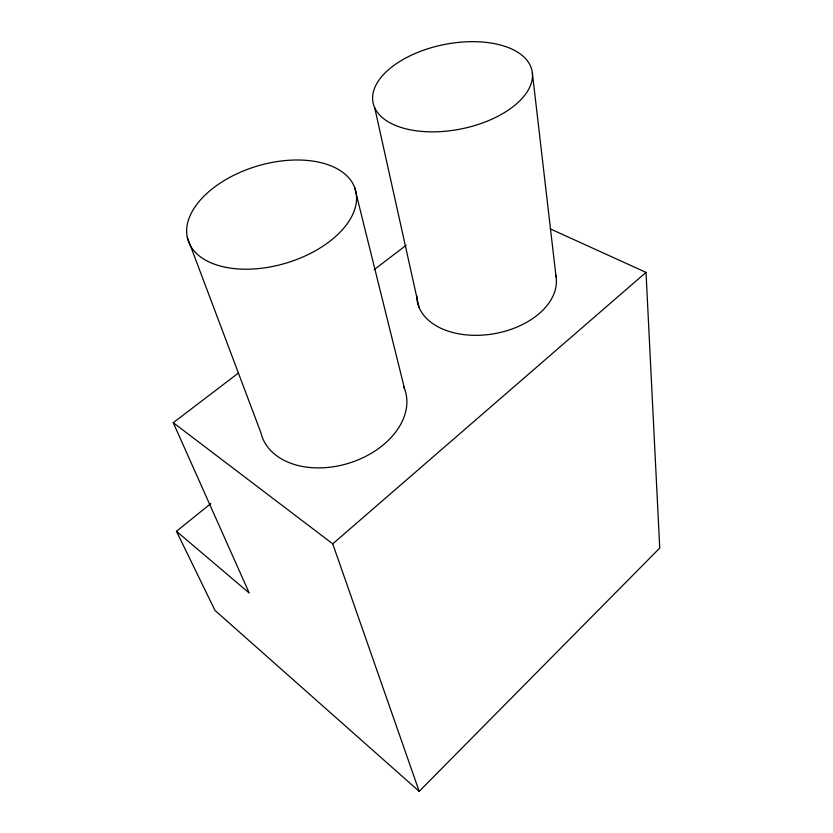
<?xml version="1.0" encoding="UTF-8"?>
<svg xmlns="http://www.w3.org/2000/svg" width="833" height="833" viewBox="0 0 833 833"><rect width="100%" height="100%" fill="white"/><g stroke="black" fill="none" stroke-linecap="round" stroke-linejoin="round"><path stroke-width="1.25" d="M210.832 503.569L176.461 531.287L215.008 610.454L419.186 791.35L659.736 548.062L646.012 272.37L550.301 228.888M419.186 791.35L332.742 543.855L646.012 272.37M176.461 531.287L249.213 593.013L173.264 422.685L238.477 373.007M374.1 269.705L406.192 245.256M173.264 422.685L332.742 543.855M187.248 237.259L260.948 432.868A75.189 52.521 -17.3 0 0 350.297 462.742A75.189 52.521 -17.3 0 0 403.63 386.491M354.514 187.092L404.567 388.782M374.715 107.79L419.03 307.356M532.339 72.721A81.072 43.035 -11.3 0 1 416.844 130.875A81.072 43.035 -11.3 0 1 408.451 56.613A81.072 43.035 -11.3 0 1 532.339 72.721L556.205 278.139A70.461 45.628 -10.2 0 1 488.971 334.502A70.461 45.628 -10.2 0 1 416.76 295.705M555.58 274.598A70.461 45.628 -10.2 0 1 556.048 276.952M226.191 267.403A87.423 50.626 -16.7 0 0 356.534 200.274A87.423 50.626 -16.7 0 0 232.105 176.148A87.423 50.626 -16.7 0 0 226.191 267.403"/></g></svg>
